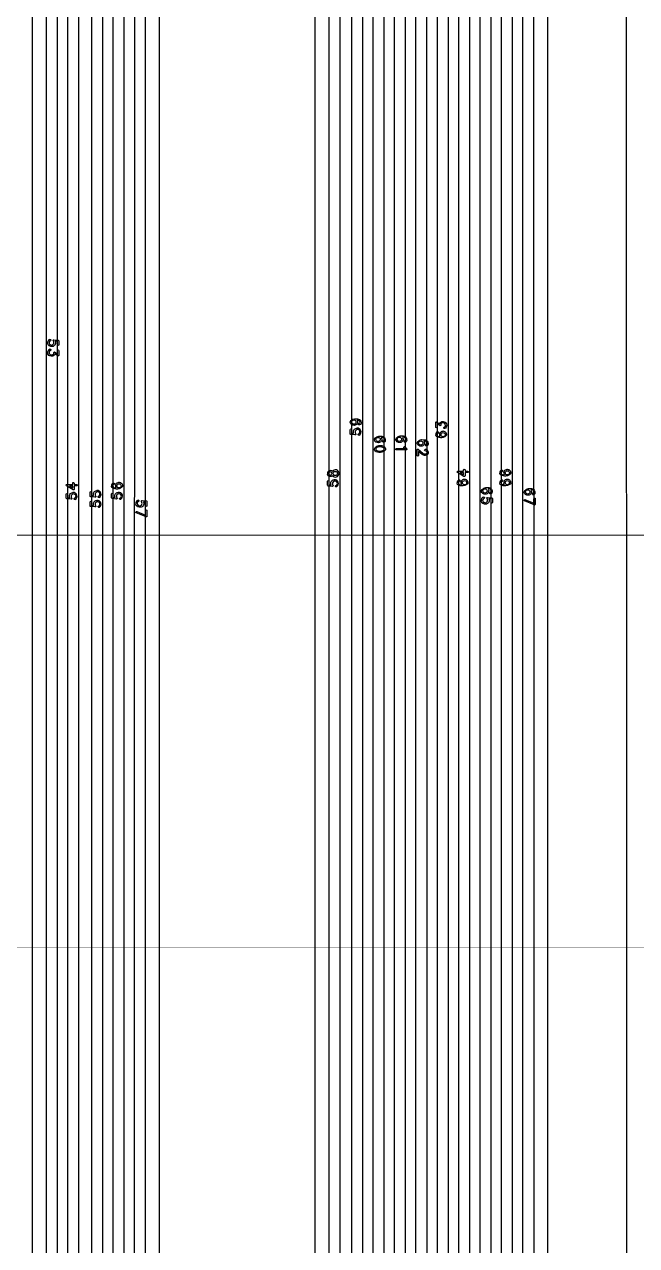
# Model space of a CAD drawing. Extents: x 726 to 4465, y 139 to 737.
# Drawn here: x 3905.23 to 3909.59, y 401.54 to 410.24 of the extents above; entities that cross this region are included whole.
import ezdxf

# ---------------------------------------------------------------- set-up
doc = ezdxf.new("R2010")
doc.units = 0
doc.layers.get('0').update_dxf_attribs({"lineweight": 5})
for name, color, linetype in [('bak_bak_ttr1-bcq6716', 11, 'Continuous'), ('biaozhu1', 8, 'Continuous'), ('quyukuang', 9, 'Continuous')]:
    doc.layers.add(name, color=color, linetype=linetype)

msp = doc.modelspace()

# ---------------------------------------------------------------- linework, layer by layer
at = {"linetype": 'Continuous'}
msp.add_line((3921.3895, 406.5986), (3901.5779, 406.5986), dxfattribs=at)
at = {"layer": 'bak_bak_ttr1-bcq6716'}
for points in [[(3905.629, 424.2634, 0.224909), (3905.7295, 424.1175, 0.078007), (3905.7953, 424.0947), (3906.0442, 424.0479, -0.1235), (3906.9219, 423.6434, 0.057994), (3907.1907, 423.4741, -0.023058), (3907.3333, 423.3978, 0.035928), (3907.3903, 423.3689, -0.024505), (3907.3935, 423.3673, -0.015149), (3907.3955, 423.3666, 0.024081), (3907.4359, 423.3526, -0.059425), (3907.4969, 423.3266, 0.080145), (3907.5577, 423.3038, 0.04919), (3907.6662, 423.2931), (3908.4852, 423.2931, -0.40272), (3909.0836, 422.7178), (3909.0836, 422.4361, -0.172209), (3908.7348, 421.4533, 0.17218), (3908.4032, 420.5187), (3908.4032, 393.3689, 0.096194), (3908.7556, 391.5544, 0.017308)], [(3906.9509, 424.2159, 0.198362), (3906.9681, 424.0168, 0.06671), (3907.0361, 423.9871, -0.055596), (3907.06, 423.9773), (3907.1764, 423.9119, 0.128128), (3907.9699, 423.7051), (3908.3765, 423.7051, -0.180248), (3908.9518, 423.4905, 0.048185), (3908.9862, 423.4671, -0.007849), (3909.0077, 423.4546, -0.263406), (3909.3889, 422.776), (3909.3889, 421.9076, -0.10403), (3909.3417, 421.6831, -0.091779), (3909.2493, 421.5472, -0.011209), (3909.2328, 421.5302), (3908.9912, 421.2761, 0.060383), (3908.8571, 421.0917, 0.127812), (3908.708, 420.5179), (3908.708, 393.3694, 0.095971), (3909.0369, 391.6728, -0.031476)], [(3907.417, 424.254, 0.199049), (3907.4924, 424.0721), (3907.5883, 423.9762, 0.125575), (3907.9056, 423.8951, -0.058142), (3907.9143, 423.8941, 0.0564), (3908.2377, 423.8575), (3908.3766, 423.8575, -0.168692), (3909.0161, 423.6355, 0.028011), (3909.0953, 423.5798, -0.260373), (3909.5413, 422.7763), (3909.5413, 421.8485, -0.198945), (3909.3727, 421.4415), (3909.1611, 421.2299, 0.19896), (3908.8604, 420.504), (3908.8623, 393.3221), (3908.8864, 392.9973, 0.074575)], [(3904.9106, 424.1259, 0.215549), (3905.0236, 424.0168, 0.0266), (3905.2644, 423.9624, -0.009949), (3905.358, 423.9448, 0.051985), (3905.5015, 423.9297), (3905.6771, 423.9297, -0.100483), (3906.3922, 423.7844, -0.069015), (3906.8261, 423.5245, 0.058023), (3907.125, 423.3364, -0.046081), (3907.3781, 423.1852), (3907.4909, 423.1032, -0.063059), (3907.8533, 422.7623, 0.022395), (3907.8778, 422.735, -0.034932), (3907.9117, 422.6954, -0.071838), (3908.1686, 422.2233), (3908.2483, 422.0083, -0.097543), (3908.2876, 421.722, -0.011973), (3908.2879, 421.7131), (3908.2876, 421.4147, -0.086622), (3908.2587, 421.249, 0.086711), (3908.2508, 421.2037), (3908.2508, 393.3683, 0.096172), (3908.614, 391.4972, 0.017311)], [(3908.8263, 391.5832, -0.096197), (3908.4794, 393.3691), (3908.4794, 420.5185, -0.128874), (3908.6602, 421.2085, -0.045379), (3908.7881, 421.3938), (3909.0823, 421.7094, 0.189795), (3909.1603, 421.9075), (3909.1603, 422.6942, 0.414216), (3908.4852, 423.3693), (3907.6671, 423.3693, -0.049889), (3907.5722, 423.3788, -0.107448), (3907.5227, 423.401, 0.101747), (3907.4807, 423.42, -0.040625), (3907.4236, 423.4377, -0.050169), (3907.4034, 423.4483), (3907.3544, 423.4836), (3907.3315, 423.5065), (3906.8883, 423.7751, -0.032507), (3906.8225, 423.8213), (3906.7474, 423.8814), (3906.5462, 423.9675, -0.096759), (3906.5341, 423.9757), (3906.4886, 424.0212, 0.207042), (3906.3056, 424.0992)], [(3908.9678, 391.6404, -0.096206), (3908.6318, 393.3694), (3908.6318, 420.5179, -0.127851), (3908.7906, 421.129, -0.060335), (3908.9354, 421.3281), (3909.1948, 421.6004, 0.092232), (3909.272, 421.7139, 0.103982), (3909.3127, 421.9076), (3909.3127, 422.776, 0.026298), (3909.3084, 422.8575, 0.241392), (3908.949, 423.4006, -0.047664), (3908.903, 423.432, 0.180701), (3908.3765, 423.6289), (3907.9699, 423.6289, -0.128128), (3907.1392, 423.8453), (3907.023, 423.9107, 0.053348), (3907.015, 423.9139, -0.167194), (3906.8254, 424.0465, -0.030702), (3906.8024, 424.073, 0.064452), (3906.7397, 424.0971, -0.041869), (3906.7337, 424.0991)], [(3908.8104, 392.9917), (3908.7842, 393.3694), (3908.7842, 420.504, -0.198959), (3909.1072, 421.2838), (3909.3188, 421.4953, 0.198944), (3909.4651, 421.8485), (3909.4651, 422.7762, 0.026175), (3909.46, 422.8733, -0.016049), (3909.4599, 422.8756, 0.230116), (3909.0548, 423.5153, -0.027962), (3908.9687, 423.5758, 0.168646), (3908.3766, 423.7813), (3908.2377, 423.7813, -0.055734), (3907.9012, 423.8189, -0.126093), (3907.5467, 423.9121, -0.071308), (3907.5381, 423.9186), (3907.4385, 424.0182, 0.20904), (3907.2466, 424.0932, -0.042595), (3907.2402, 424.0935)], [(3905.5414, 393.1713), (3905.5414, 420.5281, -0.210791), (3905.6491, 420.7729), (3905.6914, 420.8114, -0.124286), (3905.9106, 420.9289, 0.32153), (3906.2364, 421.3132, 0.193155), (3906.1606, 421.6082, -0.159593), (3906.0636, 421.9045), (3906.0636, 422.0899, 0.414218), (3905.6717, 422.4819), (3903.3392, 422.4819, -0.214935), (3901.9427, 423.1113), (3901.8111, 423.2602, 0.139395), (3901.5761, 423.4107, -0.119013), (3901.3369, 423.552, 0.032648), (3901.2822, 423.5988, -0.114622), (3901.1781, 423.7216, 0.024809), (3901.1521, 423.7669, -0.125083), (3901.0864, 423.9622, 0.150038), (3901.0165, 424.0707)], [(3901.2429, 424.0811, 0.215043), (3901.1705, 423.9154, 0.085942), (3901.2163, 423.808, -0.024823), (3901.246, 423.7561, 0.114664), (3901.328, 423.6597, -0.032585), (3901.3901, 423.6065, 0.119056), (3901.5987, 423.4835, -0.137815), (3901.8682, 423.3107), (3901.9998, 423.1618, 0.214933), (3903.3392, 422.5581), (3905.6717, 422.5581, -0.414217), (3906.1398, 422.0899), (3906.1398, 421.9045, 0.159772), (3906.2222, 421.653, -0.204457), (3906.3091, 421.2821, -0.308212), (3905.9288, 420.8549, 0.12411), (3905.7427, 420.7551), (3905.6922, 420.7084, 0.198921), (3905.6176, 420.5281), (3905.6176, 393.1713, 0.046082)], [(3907.4172, 393.0878, -0.011617), (3907.4121, 393.3529, 0.020367), (3907.4091, 393.3898, -0.031194), (3907.4039, 393.4707), (3907.4039, 420.4121, 0.007075), (3907.4126, 421.0216), (3907.4123, 421.219, -0.042342), (3907.4282, 421.3826, 0.095151), (3907.4255, 421.7205), (3907.4161, 421.7679, 0.187725), (3906.9936, 422.4267), (3906.882, 422.5083, 0.085992), (3906.6502, 422.6231, -0.133156), (3906.4016, 422.7765, 0.206274), (3905.6739, 423.0915), (3903.3565, 423.0915, -0.198857), (3902.883, 423.2875), (3902.6018, 423.5687, -0.232876), (3902.484, 423.9147, 0.226821), (3902.4144, 424.0713)], [(3908.0258, 393.1469), (3908.0222, 393.3658), (3908.0219, 421.2038, -0.085357), (3908.0428, 421.3248, 0.061915), (3908.0593, 421.457), (3908.0593, 421.734, 0.104294), (3908.0276, 421.9458), (3907.9621, 422.1219, 0.051052), (3907.8184, 422.4243, 0.036083), (3907.7886, 422.4673, -0.017939), (3907.7637, 422.5011, 0.083766), (3907.3564, 422.9179), (3907.2429, 423.0007, 0.064883), (3906.9312, 423.1711, -0.093527), (3906.7648, 423.2752, 0.087319), (3906.2946, 423.5774, 0.099109), (3905.6767, 423.7011), (3904.5357, 423.7011, -0.240408), (3904.3685, 423.7864, -0.073532), (3904.2859, 423.9449, 0.128432), (3904.2136, 424.0076)], [(3908.6308, 391.6659, -0.08851), (3908.327, 393.3689), (3908.327, 420.5187, -0.172228), (3908.6759, 421.5016, 0.17216), (3909.0074, 422.4361), (3909.0074, 422.717, 0.401491), (3908.4852, 423.2169), (3907.6662, 423.2169, -0.049814), (3907.5412, 423.2294, -0.079102), (3907.4589, 423.2606, 0.059866), (3907.4142, 423.2795, -0.02395), (3907.3671, 423.2959, -0.028597), (3907.3633, 423.2977, -0.018785), (3907.3607, 423.2987, -0.03594), (3907.294, 423.3325, 0.023041), (3907.1577, 423.4054, -0.058007), (3906.8739, 423.5842, 0.070008), (3906.4149, 423.8577, 0.052723), (3906.0301, 423.973), (3905.7818, 424.0197, -0.081695), (3905.6899, 424.0525, 0.212509), (3905.5226, 424.0707)], [(3901.6722, 423.8953, 0.024059), (3901.6746, 423.8789), (3901.7273, 423.8308, -0.163983), (3901.7627, 423.767, 0.181106), (3901.9469, 423.4647, 0.01663), (3902.1288, 423.327, -0.025048), (3902.2933, 423.1987, 0.06261), (3902.7105, 422.921, -0.027071), (3902.7878, 422.8771, 0.143723), (3903.3557, 422.7105), (3905.6717, 422.7105, -0.414216), (3906.2922, 422.0899), (3906.2922, 421.9927, 0.138263), (3906.375, 421.6994, -0.180374), (3906.4602, 421.2619, -0.062294), (3906.4193, 421.1031, -0.005999), (3906.4142, 421.0916, -0.236094), (3905.9656, 420.707, 0.068395), (3905.8951, 420.6786, 0.144991), (3905.8571, 420.6393, 0.119649), (3905.7882, 420.3557), (3905.7882, 393.2338, 0.027339)], [(3903.0203, 423.8629, 0.218959), (3903.0745, 423.7165), (3903.2442, 423.5469, 0.198775), (3903.7918, 423.3201), (3905.675, 423.3201, -0.099882), (3906.1497, 423.2243, -0.086806), (3906.5065, 422.995, 0.093581), (3906.7929, 422.8161, -0.065585), (3907.0188, 422.6919), (3907.1305, 422.6101, -0.187186), (3907.6404, 421.8133), (3907.6618, 421.7067, -0.050527), (3907.6755, 421.5692, -0.009336), (3907.6739, 421.4852, -0.037941), (3907.6646, 421.404, 0.008078), (3907.6573, 421.362, -0.016489), (3907.6569, 421.3597, 0.050476), (3907.6408, 421.2108, 0.020231), (3907.6407, 421.2017, 0.007932), (3907.6411, 421.1887, -0.014501), (3907.6412, 421.1867), (3907.6407, 393.3283, 0.0107), (3907.6457, 393.0939, 0.002937)], [(3907.722, 393.0988, -0.012577), (3907.7171, 393.3704), (3907.7171, 421.2082, -0.052342), (3907.7322, 421.3466, -0.016237), (3907.7474, 421.4263, 0.015587), (3907.7519, 421.5715), (3907.748, 421.6728, 0.028589), (3907.7285, 421.8106, 0.043755), (3907.7032, 421.8967, -0.022074), (3907.6864, 421.9458, 0.164674), (3907.1757, 422.6718), (3907.0632, 422.7541, 0.064926), (3906.8206, 422.8871, -0.093551), (3906.5582, 423.051, 0.086883), (3906.179, 423.2949, 0.099692), (3905.6757, 423.3963), (3903.9848, 423.3963, -0.198904), (3903.7849, 423.479), (3903.4653, 423.7987, 0.22307), (3903.2981, 423.8589, -0.043955), (3903.2915, 423.8588)], [(3904.0964, 423.8777, 0.239939), (3904.1622, 423.7067, 0.198852), (3904.3593, 423.6249), (3905.6763, 423.6249, -0.188578), (3906.7132, 423.219, 0.093544), (3906.9036, 423.1, -0.064939), (3907.1983, 422.9389), (3907.311, 422.8564, -0.085912), (3907.6929, 422.4617, 0.042123), (3907.7152, 422.4343, -0.054726), (3907.7533, 422.3845, -0.119424), (3907.9768, 421.6807, -0.028422), (3907.9805, 421.6202), (3907.9808, 421.5711, -0.015863), (3907.9756, 421.4087, -0.014473), (3907.9747, 421.3979, -0.040183), (3907.96, 421.3155, 0.069602), (3907.946, 421.1948), (3907.9456, 393.3341, 0.010901), (3907.9505, 393.1087, -0.028673)], [(3905.3801, 393.1708), (3905.3801, 395.457, -0.176164), (3905.389, 395.4815), (3905.389, 420.5344, -0.20628), (3905.5456, 420.8849), (3905.6504, 420.981, -0.153216), (3905.8433, 421.0711, 0.338092), (3906.0824, 421.3117), (3906.0853, 421.333, 0.232607), (3906.0122, 421.5471, -0.198875), (3905.9112, 421.7912), (3905.9112, 422.0899, 0.414222), (3905.6717, 422.3295), (3903.105, 422.3295, -0.198891), (3902.0888, 422.7505), (3902.0073, 422.8318, -0.031337), (3901.8286, 423.01), (3901.7511, 423.0977, 0.122359), (3901.4857, 423.2804, -0.102676), (3901.2304, 423.4425, 0.032524), (3901.1912, 423.4765, -0.114023), (3901.0428, 423.6508), (3900.9946, 423.7351, 0.225661), (3900.886, 423.7325)], [(3905.712, 393.2335), (3905.712, 420.3557, -0.119772), (3905.7895, 420.6745, -0.144919), (3905.8576, 420.7449, -0.068376), (3905.9474, 420.781, 0.31799), (3906.3878, 421.293, 0.171756), (3906.3099, 421.6597, -0.138199), (3906.216, 421.9926), (3906.216, 422.0899, 0.414217), (3905.6717, 422.6343), (3903.3557, 422.6343, -0.143737), (3902.7465, 422.8131, 0.02713), (3902.6763, 422.8529, -0.062599), (3902.2434, 423.1411, 0.025059), (3902.0848, 423.2648, -0.016626), (3901.8989, 423.4055, -0.018291), (3901.8969, 423.4073, -0.029361), (3901.8933, 423.4098, -0.157968), (3901.6977, 423.7099, 0.204576), (3901.562, 423.7212, -0.097437), (3901.4946, 423.7079)], [(3907.5695, 393.0927, -0.012538), (3907.5647, 393.3712), (3907.5647, 421.2144, -0.049219), (3907.5821, 421.3745, -0.008045), (3907.5898, 421.4187, 0.037896), (3907.5978, 421.4884, 0.009585), (3907.5993, 421.5717, 0.049566), (3907.5871, 421.6916), (3907.5657, 421.7982, 0.187186), (3907.0855, 422.5486), (3906.9722, 422.6315, 0.06517), (3906.7651, 422.7451, -0.093583), (3906.4547, 422.9391, 0.187669), (3905.675, 423.2439), (3903.7918, 423.2439, -0.19878), (3903.1903, 423.493), (3903.0206, 423.6626, 0.235118), (3902.8625, 423.7151, -0.025002), (3902.8449, 423.7143)], [(3907.8744, 393.1054, -0.012591), (3907.8695, 393.3697), (3907.8695, 421.2059, -0.063595), (3907.8864, 421.3352, 0.044624), (3907.8996, 421.4134, 0.015562), (3907.9046, 421.5679, -0.029419), (3907.9043, 421.5723), (3907.9003, 421.6856, -0.030892), (3907.8996, 421.6902, 0.116955), (3907.688, 422.3452, 0.054459), (3907.6601, 422.3816, -0.042171), (3907.6297, 422.419, 0.085689), (3907.2661, 422.7948), (3907.1534, 422.8773, 0.065015), (3906.8757, 423.0292, -0.093511), (3906.6614, 423.1632, 0.086826), (3906.2383, 423.4356, 0.099642), (3905.6763, 423.5487), (3904.3592, 423.5487, -0.207093), (3904.1003, 423.6608, 0.217438), (3903.9434, 423.7195, -0.034434), (3903.9191, 423.7178)], [(3906.8644, 421.684, 0.063815), (3906.7702, 422.0003, -0.056389), (3906.6803, 422.2858, 0.036029), (3906.6419, 422.4285, -0.66254), (3906.7113, 422.4913, -0.049048), (3906.8218, 422.426), (3906.9356, 422.3427, -0.18978), (3907.3181, 421.7379), (3907.3254, 421.7006, -0.095228), (3907.328, 421.4008, 0.041959), (3907.3105, 421.2218, 0.00501), (3907.3102, 421.2134, 0.003486), (3907.3102, 421.1992), (3907.3082, 420.7064), (3907.3021, 420.7064), (3907.3021, 393.4707, 0.031145), (3907.3079, 393.3773, -0.018841), (3907.3102, 393.3509, 0.011385), (3907.3153, 393.0864)], [(3906.1951, 393.4509), (3906.1951, 420.254), (3906.3148, 420.3737, -0.028444), (3906.471, 420.5126), (3906.471, 420.5129, 0.124641), (3906.787, 420.9284, 0.00447), (3906.7936, 420.9434), (3906.7936, 420.9436, 0.007172), (3906.7984, 420.9551, 0.019146), (3906.8256, 421.032, -0.014516), (3906.8268, 421.0353, 0.014793), (3906.8296, 421.043, 0.074683), (3906.8652, 421.2106, -0.014833), (3906.8677, 421.2347), (3906.8797, 421.4105, 0.052941), (3906.8642, 421.684), (3906.8644, 421.684)], [(3907.7936, 421.1909), (3907.7932, 393.3311, 0.010763), (3907.7981, 393.1019, 0.00354)], [(3908.0984, 421.203), (3908.0986, 393.3152), (3908.1019, 393.1497, 0.009262)], [(3908.4874, 391.6136, -0.088455), (3908.1746, 393.3683), (3908.1746, 421.2037, -0.086814)], [(3905.5114, 421.0906), (3905.5252, 421.0768, -0.467661), (3905.5185, 420.9988), (3905.4769, 420.9601, 0.209998), (3905.2868, 420.5278), (3905.2868, 395.5447, -0.149087), (3905.2782, 395.5163), (3905.2782, 393.1701, 0.05776)], [(3905.4652, 420.5283), (3905.4652, 395.4659, -0.176164), (3905.4563, 395.4415), (3905.4563, 393.1749, -0.050911)], [(3908.5556, 420.5185), (3908.5556, 393.3691, 0.096185), (3908.8969, 391.612, 0.016484)], [(3909.521, 420.5182), (3909.5225, 393.279, 0.113212)], [(3908.9881, 393.0049), (3908.9622, 393.3702), (3908.9622, 420.504, -0.19894)], [(3907.4801, 420.4105), (3907.4801, 393.4708, 0.031389), (3907.4847, 393.3989, -0.021395), (3907.4883, 393.3536, 0.011673), (3907.4933, 393.0909, -0.020629)], [(3906.0268, 393.1839, -0.014458), (3906.0171, 393.4507), (3906.0191, 420.2884, -0.018396)], [(3905.8744, 393.1772, -0.014308), (3905.8647, 393.4499), (3905.8647, 420.2524, -0.169228)], [(3905.9409, 420.2524), (3905.9409, 393.4504, 0.014348), (3905.9505, 393.1813, -0.014279)], [(3906.0933, 420.252), (3906.0933, 393.4512, 0.014599), (3906.1029, 393.1863, 0.00494)]]:
    msp.add_lwpolyline(points, format="xyb", dxfattribs=at)
at = {"layer": 'biaozhu1'}
for p, q in [((3908.3378, 407.0448), (3908.3617, 407.0302)), ((3905.5522, 406.9511), (3905.5761, 406.9364))]:
    msp.add_line(p, q, dxfattribs=at)
for points in [[(3905.4145, 407.9566, 0.819215), (3905.4388, 407.9826, -0.735195), (3905.4425, 407.9914), (3905.4725, 407.9885, -0.388911), (3905.4771, 407.9835), (3905.4771, 407.955, -1), (3905.4671, 407.955), (3905.4671, 407.979), (3905.452, 407.9804, -0.644414), (3905.4207, 407.9445), (3905.4107, 407.9473, -0.113002), (3905.4087, 407.9484), (3905.4022, 407.954, -0.127516), (3905.4007, 407.956), (3905.3974, 407.9646, -0.095784), (3905.3971, 407.9664)], [(3905.4134, 407.9939, -1), (3905.4174, 407.9847, 0.637699), (3905.4145, 407.9566)], [(3905.4671, 407.8913), (3905.4671, 407.9136, -1), (3905.4771, 407.9136), (3905.4771, 407.8821, -0.595633), (3905.4693, 407.8779), (3905.4504, 407.8901, -0.694253), (3905.3974, 407.8946, -0.095784), (3905.3971, 407.8964)], [(3905.4134, 407.9239, -1), (3905.4174, 407.9147, 0.637699), (3905.4145, 407.8866)], [(3905.4145, 407.8866, 0.372906), (3905.4404, 407.8921), (3905.4404, 407.8993, -0.595633), (3905.4481, 407.9035), (3905.4671, 407.8913)], [(3907.5531, 407.4036, -0.379402), (3907.599, 407.4285, -0.577103), (3907.6294, 407.3903, -0.205996), (3907.6266, 407.3875), (3907.62, 407.3847)], [(3907.6022, 407.4178, -0.597515), (3907.5828, 407.3816, -0.359038), (3907.5534, 407.4017, -0.095784), (3907.5531, 407.4036)], [(3907.62, 407.3847, -1.487491), (3907.6208, 407.3959, 0.775711), (3907.6022, 407.4178)], [(3908.1627, 407.3698), (3908.1627, 407.4012, -0.595633), (3908.1704, 407.4054), (3908.1894, 407.3932, -1.208225), (3908.2329, 407.3623)], [(3908.1727, 407.392), (3908.1727, 407.3698, -1), (3908.1627, 407.3698)], [(3908.2252, 407.3967, 0.372906), (3908.1993, 407.3913), (3908.1993, 407.384, -0.595633), (3908.1916, 407.3799), (3908.1727, 407.392)], [(3908.2329, 407.3623), (3908.2263, 407.3594, -1), (3908.2224, 407.3686, 0.637699), (3908.2252, 407.3967)], [(3907.5531, 407.3221), (3907.5531, 407.3507, -1), (3907.5631, 407.3507), (3907.5631, 407.3267), (3907.5782, 407.3252, -0.523857), (3907.6, 407.3612)], [(3907.6156, 407.349, 0.819062), (3907.5913, 407.3231, -0.735195), (3907.5876, 407.3143), (3907.5576, 407.3171, -0.388911), (3907.5531, 407.3221)], [(3907.6167, 407.3118, -1), (3907.6128, 407.321, 0.637699), (3907.6156, 407.349)], [(3907.7255, 407.2798, -0.379229), (3907.7714, 407.3046, -0.575841), (3907.8018, 407.2665, -0.205996), (3907.799, 407.2637), (3907.7924, 407.2608)], [(3907.7746, 407.2939, -0.597521), (3907.7552, 407.2578, -0.359264), (3907.7258, 407.2779, -0.095784), (3907.7255, 407.2798)], [(3907.7924, 407.2608, -1.487712), (3907.7932, 407.2721, 0.775304), (3907.7746, 407.2939)], [(3907.8779, 407.2814, -0.379229), (3907.9238, 407.3063, -0.575841), (3907.9542, 407.2681, -0.205996), (3907.9514, 407.2653), (3907.9448, 407.2625)], [(3907.927, 407.2956, -0.597521), (3907.9076, 407.2594, -0.359264), (3907.8782, 407.2796, -0.095784), (3907.8779, 407.2814)], [(3907.9448, 407.2625, -1.487712), (3907.9456, 407.2737, 0.775304), (3907.927, 407.2956)], [(3908.2427, 407.3141, -0.421687), (3908.1663, 407.3037), (3908.163, 407.3122, -0.095784), (3908.1627, 407.3141)], [(3908.1757, 407.3358, -1.487712), (3908.1749, 407.3246, 0.775304), (3908.1935, 407.3027)], [(3907.7255, 407.2098, -0.384765), (3907.7714, 407.2375, -0.472809), (3907.8051, 407.2079)], [(3907.8051, 407.2079, -0.401992), (3907.7291, 407.1993), (3907.7258, 407.2079, -0.095784), (3907.7255, 407.2098)], [(3907.8829, 407.2064, -1), (3907.8829, 407.2164), (3907.9394, 407.2164)], [(3907.9352, 407.2231, -1.522268), (3907.9468, 407.2232), (3907.9561, 407.2152, -0.70052), (3907.9529, 407.2064), (3907.8829, 407.2064)], [(3907.9394, 407.2164, -0.069267), (3907.9386, 407.2174), (3907.9352, 407.2231)], [(3908.0303, 407.2545, -0.379229), (3908.0762, 407.2794, -0.575841), (3908.1066, 407.2412, -0.205996), (3908.1038, 407.2384), (3908.0972, 407.2356)], [(3908.0794, 407.2687, -0.597521), (3908.06, 407.2325, -0.359264), (3908.0306, 407.2526, -0.095784), (3908.0303, 407.2545)], [(3908.0303, 407.1673), (3908.0303, 407.2072, -0.650111), (3908.0385, 407.2111), (3908.0715, 407.1828, 0.341992), (3908.1003, 407.183)], [(3908.0972, 407.2356, -1.487712), (3908.098, 407.2468, 0.775304), (3908.0794, 407.2687)], [(3908.1003, 407.183, 0.570938), (3908.0886, 407.1995, -1), (3908.0886, 407.2095)], [(3908.0403, 407.1964), (3908.0403, 407.1673, -1), (3908.0303, 407.1673)], [(3908.1096, 407.1791, -0.42173), (3908.0654, 407.1749), (3908.0403, 407.1964)], [(3907.4262, 407.0245, -0.647914), (3907.3924, 407.0312, -0.095784), (3907.392, 407.033)], [(3907.4191, 407.0453, 0.610192), (3907.402, 407.0435), (3907.402, 407.034)], [(3908.6999, 407.0415, -0.421687), (3908.6235, 407.0312), (3908.6202, 407.0397, -0.095784), (3908.6199, 407.0415)], [(3908.6329, 407.0632, -1.487712), (3908.6321, 407.052, 0.775304), (3908.6507, 407.0302)], [(3905.9328, 406.949, -0.421687), (3905.8564, 406.9386), (3905.8531, 406.9471, -0.095784), (3905.8528, 406.949)], [(3905.8658, 406.9707, -1.487712), (3905.865, 406.9595, 0.775304), (3905.8836, 406.9376)], [(3907.392, 406.9545), (3907.392, 406.983, -1), (3907.402, 406.983), (3907.402, 406.959), (3907.4171, 406.9576, -0.523857), (3907.439, 406.9935)], [(3907.4546, 406.9814, 0.819062), (3907.4303, 406.9554, -0.735195), (3907.4266, 406.9466), (3907.3966, 406.9495, -0.388911), (3907.392, 406.9545)], [(3907.4557, 406.9441, -1), (3907.4517, 406.9533, 0.637699), (3907.4546, 406.9814)], [(3908.3951, 406.9713, -0.421687), (3908.3187, 406.961), (3908.3154, 406.9695, -0.095784), (3908.3151, 406.9713)], [(3908.3281, 406.993, -1.487712), (3908.3273, 406.9818, 0.775304), (3908.3459, 406.9599)], [(3908.6999, 406.9715, -0.421687), (3908.6235, 406.9612), (3908.6202, 406.9697, -0.095784), (3908.6199, 406.9715)], [(3908.6329, 406.9932, -1.487712), (3908.6321, 406.982, 0.775304), (3908.6507, 406.9602)], [(3905.5295, 406.8633), (3905.5295, 406.8918, -1), (3905.5395, 406.8918), (3905.5395, 406.8678), (3905.5545, 406.8663, -0.523857), (3905.5764, 406.9023)], [(3905.592, 406.8901, 0.819062), (3905.5677, 406.8642, -0.735195), (3905.564, 406.8554), (3905.534, 406.8582, -0.388911), (3905.5295, 406.8633)], [(3905.5931, 406.8529, -1), (3905.5891, 406.8621, 0.637699), (3905.592, 406.8901)], [(3905.7001, 406.8778), (3905.7001, 406.9063, -1), (3905.7101, 406.9063), (3905.7101, 406.8823), (3905.7252, 406.8809, -0.523857), (3905.7471, 406.9169)], [(3905.7627, 406.9047, 0.819062), (3905.7384, 406.8787, -0.735195), (3905.7347, 406.8699), (3905.7047, 406.8728, -0.388911), (3905.7001, 406.8778)], [(3905.7638, 406.8674, -1), (3905.7598, 406.8766, 0.637699), (3905.7627, 406.9047)], [(3905.8528, 406.8647), (3905.8528, 406.8932, -1), (3905.8628, 406.8932), (3905.8628, 406.8692), (3905.8779, 406.8678, -0.523857), (3905.8998, 406.9037)], [(3905.9154, 406.8916, 0.819062), (3905.891, 406.8656, -0.735195), (3905.8873, 406.8568), (3905.8573, 406.8597, -0.388911), (3905.8528, 406.8647)], [(3905.9164, 406.8543, -1), (3905.9125, 406.8635, 0.637699), (3905.9154, 406.8916)], [(3908.4875, 406.9131, -0.379229), (3908.5334, 406.938, -0.575841), (3908.5638, 406.8998, -0.205996), (3908.561, 406.897), (3908.5544, 406.8942)], [(3908.5366, 406.9273, -0.597521), (3908.5172, 406.8911, -0.359264), (3908.4878, 406.9113, -0.095784), (3908.4875, 406.9131)], [(3908.5049, 406.8333, 0.819215), (3908.5292, 406.8593, -0.735195), (3908.5329, 406.8681), (3908.5629, 406.8652, -0.388911), (3908.5675, 406.8602), (3908.5675, 406.8316, -1), (3908.5575, 406.8316), (3908.5575, 406.8557), (3908.5424, 406.8571, -0.644414), (3908.5111, 406.8211), (3908.5011, 406.824, -0.113002), (3908.4992, 406.825), (3908.4926, 406.8307, -0.127516), (3908.4911, 406.8327), (3908.4878, 406.8413, -0.095784), (3908.4875, 406.8431)], [(3908.5038, 406.8705, -1), (3908.5078, 406.8613, 0.637699), (3908.5049, 406.8333)], [(3908.5544, 406.8942, -1.487712), (3908.5552, 406.9054, 0.775304), (3908.5366, 406.9273)], [(3908.7923, 406.9061, -0.379229), (3908.8382, 406.931, -0.575841), (3908.8686, 406.8929, -0.205996), (3908.8658, 406.89), (3908.8592, 406.8872)], [(3908.8414, 406.9203, -0.597521), (3908.822, 406.8841, -0.359264), (3908.7926, 406.9043, -0.095784), (3908.7923, 406.9061)], [(3908.8623, 406.8264), (3908.8623, 406.8589, -1), (3908.8723, 406.8589), (3908.8723, 406.819, -0.539242), (3908.8654, 406.8143), (3908.7954, 406.8429)], [(3908.8592, 406.8872, -1.487712), (3908.86, 406.8984, 0.775304), (3908.8414, 406.9203)], [(3905.7001, 406.8078), (3905.7001, 406.8363, -1), (3905.7101, 406.8363), (3905.7101, 406.8123), (3905.7252, 406.8109, -0.523857), (3905.7471, 406.8469)], [(3905.7627, 406.8347, 0.819062), (3905.7384, 406.8087, -0.735195), (3905.7347, 406.7999), (3905.7047, 406.8028, -0.388911), (3905.7001, 406.8078)], [(3905.7638, 406.7974, -1), (3905.7598, 406.8066, 0.637699), (3905.7627, 406.8347)], [(3906.0426, 406.8111, 0.819215), (3906.067, 406.8371, -0.735195), (3906.0707, 406.8459), (3906.1007, 406.843, -0.388911), (3906.1052, 406.838), (3906.1052, 406.8094, -1), (3906.0952, 406.8094), (3906.0952, 406.8335), (3906.0801, 406.8349, -0.644414), (3906.0488, 406.7989), (3906.0388, 406.8018, -0.113002), (3906.0369, 406.8028), (3906.0303, 406.8085, -0.127516), (3906.0289, 406.8105), (3906.0255, 406.8191, -0.095784), (3906.0252, 406.8209)], [(3906.0952, 406.7412), (3906.0952, 406.7737, -1), (3906.1052, 406.7737), (3906.1052, 406.7338, -0.539242), (3906.0983, 406.7291), (3906.0283, 406.7577)], [(3906.0416, 406.8483, -1), (3906.0455, 406.8391, 0.637699), (3906.0426, 406.8111)], [(3908.7954, 406.8429, -1), (3908.7992, 406.8522), (3908.8623, 406.8264)], [(3906.0283, 406.7577, -1), (3906.0321, 406.7669), (3906.0952, 406.7412)]]:
    msp.add_lwpolyline(points, format="xyb", dxfattribs=at)
for points in [[(3907.7355, 407.2107), (3907.7378, 407.2046, 0.272445), (3907.7931, 407.2046, 0.311837), (3907.7931, 407.2205, 0.272432), (3907.7378, 407.2205), (3907.7355, 407.2145)], [(3908.3175, 407.0456, -0.761311), (3908.3201, 407.0548), (3908.3617, 407.0548), (3908.3617, 407.0641, -1), (3908.3717, 407.0641), (3908.3717, 407.0548), (3908.3901, 407.0548, -1), (3908.3901, 407.0448), (3908.3717, 407.0448), (3908.3717, 407.0213, -0.589349), (3908.3641, 407.017)], [(3905.5318, 406.9518, -0.761311), (3905.5345, 406.9611), (3905.5761, 406.9611), (3905.5761, 406.9704, -1), (3905.5861, 406.9704), (3905.5861, 406.9611), (3905.6045, 406.9611, -1), (3905.6045, 406.9511), (3905.5861, 406.9511), (3905.5861, 406.9276, -0.589349), (3905.5785, 406.9232)]]:
    msp.add_lwpolyline(points, format="xyb", close=True, dxfattribs=at)
for points in [[(3908.3617, 407.0302), (3908.3617, 407.0448), (3908.3378, 407.0448)], [(3905.5761, 406.9364), (3905.5761, 406.9511), (3905.5522, 406.9511)]]:
    msp.add_lwpolyline(points, dxfattribs=at)
for centre, radius in [((3907.5797, 407.4049), 0.0151), ((3907.7521, 407.2811), 0.0151), ((3907.9045, 407.2827), 0.0151), ((3908.216, 407.3155), 0.0151), ((3908.0569, 407.2558), 0.0151), ((3907.4467, 407.0387), 0.0152), ((3908.6732, 407.043), 0.0151), ((3905.9061, 406.9504), 0.0151), ((3908.3684, 406.9728), 0.0151), ((3908.6732, 406.973), 0.0151), ((3908.5141, 406.9144), 0.0151), ((3908.8189, 406.9074), 0.0151)]:
    msp.add_circle(centre, radius, dxfattribs=at)
for centre, radius, start, end in [((3905.4201, 407.9713), 0.0236, 106.49314, 191.85626), ((3905.4201, 407.9013), 0.0236, 106.49314, 191.85626), ((3907.6049, 407.3353), 0.0263, 296.54545, 100.76228), ((3908.1821, 407.3172), 0.0197, 108.95533, 189.10163), ((3908.213, 407.3155), 0.0233, 90.01938, 213.44904), ((3908.2172, 407.3137), 0.0255, 0.79792, 99.54164), ((3908.0895, 407.1876), 0.0219, 337.04639, 92.22761), ((3907.4117, 407.0386), 0.0204, 44.49788, 195.90233), ((3907.4115, 407.0382), 0.0104, 204.15188, 43.22437), ((3907.448, 407.0387), 0.026, 213.04554, 146.95446), ((3908.6393, 407.0446), 0.0197, 108.95533, 189.10163), ((3908.6702, 407.043), 0.0233, 90.01938, 213.44904), ((3908.6744, 407.0412), 0.0255, 0.79792, 99.54164), ((3905.8722, 406.9521), 0.0197, 108.95533, 189.10163), ((3905.9031, 406.9504), 0.0233, 90.01938, 213.44904), ((3905.9073, 406.9486), 0.0255, 0.79792, 99.54164), ((3907.4439, 406.9677), 0.0263, 296.54545, 100.76228), ((3908.3345, 406.9744), 0.0197, 108.95533, 189.10163), ((3908.3654, 406.9728), 0.0233, 90.01938, 213.44904), ((3908.3696, 406.9709), 0.0255, 0.79792, 99.54164), ((3908.6393, 406.9746), 0.0197, 108.95533, 189.10163), ((3908.6702, 406.973), 0.0233, 90.01938, 213.44904), ((3908.6744, 406.9712), 0.0255, 0.79792, 99.54164), ((3905.5813, 406.8765), 0.0263, 296.54545, 100.76228), ((3905.752, 406.891), 0.0263, 296.54545, 100.76228), ((3905.9047, 406.8779), 0.0263, 296.54545, 100.76228), ((3908.5105, 406.8479), 0.0236, 106.49314, 191.85626), ((3905.752, 406.821), 0.0263, 296.54545, 100.76228), ((3906.0482, 406.8257), 0.0236, 106.49314, 191.85626)]:
    msp.add_arc(centre, radius, start, end, dxfattribs=at)
at = {"layer": 'quyukuang', "const_width": 0.001}
msp.add_lwpolyline([(3898.2198, 403.6641), (3898.2198, 409.4166), (3910.5091, 409.4166), (3910.5091, 403.6641)], close=True, dxfattribs=at)

doc.saveas('drawing.dxf')
